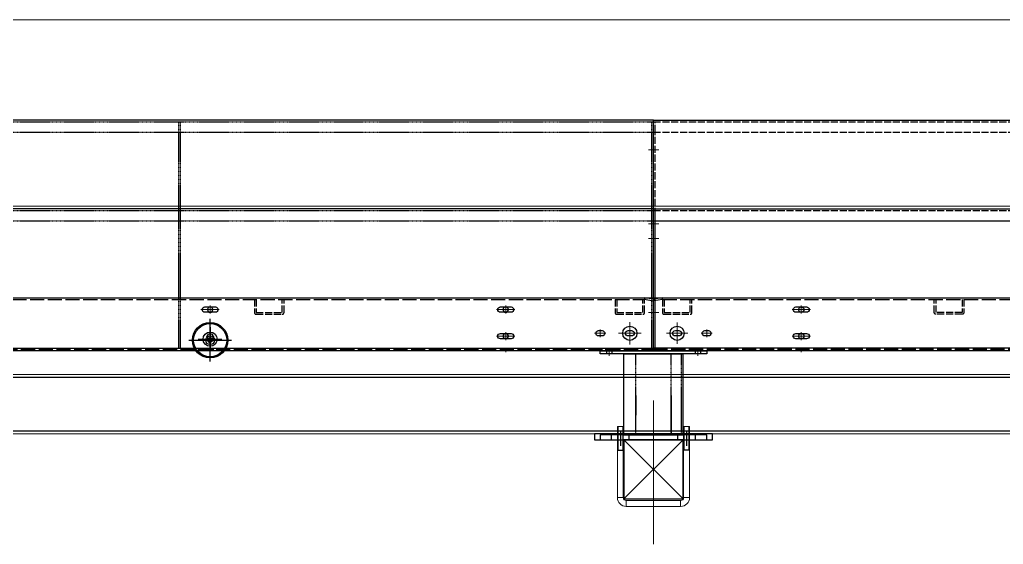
# Model space of a CAD drawing. Header units: millimetres. Extents: x 845401 to 948039, y 511594 to 550263.
# Drawn here: x 916135 to 917799, y 523291 to 524178 of the extents above; entities that cross this region are included whole.
import ezdxf

# ---------------------------------------------------------------- set-up
doc = ezdxf.new("R2010")
doc.units = ezdxf.units.MM
for name, pattern in [('ACAD_ISO02W100', [15, 12, -3]), ('CENTER', [0]), ('CENTER2', [28.575, 19.05, -3.175, 3.175, -3.175]), ('DASHED', [0.75, 0.5, -0.25]), ('HIDDEN', [0.375, 0.25, -0.125])]:
    doc.linetypes.add(name, pattern=pattern)
for name, color, linetype in [('3中心线层', 1, 'CENTER'), ('4虚线层', 6, 'DASHED'), ('CENTER', 6, 'CENTER'), ('PT', 32, 'Continuous'), ('虚线', 4, 'ACAD_ISO02W100'), ('虚线M', 4, 'ACAD_ISO02W100')]:
    doc.layers.add(name, color=color, linetype=linetype)
for name, color, linetype, lineweight in [('A-剖-0.10mm.......SECT-L01', 255, 'Continuous', 18), ('中心线', 1, 'CENTER', 9), ('粗实线', 7, 'Continuous', 30), ('虚线层', 6, 'HIDDEN', 15)]:
    doc.layers.add(name, color=color, linetype=linetype, lineweight=lineweight)

# ---------------------------------------------------------------- blocks, each defined once
blk = doc.blocks.new('G$C8F3F12F6')
at = {"color": 4}
for p, q in [((0, 95), (6000, 95)), ((6000, 5), (0, 5))]:
    blk.add_line(p, q, dxfattribs=at)
at = {"layer": 'A-剖-0.10mm.......SECT-L01'}
for p, q in [((0, 100), (6000, 100)), ((6000, 0), (0, 0))]:
    blk.add_line(p, q, dxfattribs=at)
blk = doc.blocks.new('G$CC1DD54AD')
at = {"color": 7}
for p, q in [((150, 166.8, 12.4), (50, 66.8, 12.4)), ((50, 166.8, 12.4), (150, 66.8, 12.4))]:
    blk.add_line(p, q, dxfattribs=at)
at = {"color": 7, "elevation": 12.4}
for points in [[(0, 166.8), (200, 166.8), (200, 176.8), (0, 176.8)], [(50, 66.8), (150, 66.8), (150, 166.8), (50, 166.8)]]:
    blk.add_lwpolyline(points, close=True, dxfattribs=at)
at = {"layer": '中心线'}
blk.add_line((100, 232.9, 12.4), (100, -10, 12.4), dxfattribs=at)
blk = doc.blocks.new('G$C4694B0BE')
for p, q in [((40, 18.4), (40, 155.4)), ((40, 155.4), (140, 155.4)), ((140, 18.4), (140, 155.4)), ((40, 18.4), (140, 18.4))]:
    blk.add_line(p, q)
at = {"color": 1}
for p, q in [((34, 24.4), (34, 0)), ((146, 24.4), (146, 0))]:
    blk.add_line(p, q, dxfattribs=at)
at = {"color": 0, "elevation": 0}
blk.add_lwpolyline([(0, 155.4), (0, 160.4), (180, 160.4), (180, 155.4)], close=True, dxfattribs=at)
at = {"layer": '3中心线层'}
for p, q in [((60, 84.9), (60, 51.9)), ((120, 84.9), (120, 18.4))]:
    blk.add_line(p, q, dxfattribs=at)
at = {"layer": '4虚线层'}
for p, q in [((60, 18.4), (60, 155.4)), ((120, 18.4), (120, 155.4)), ((137.5, 18.4), (137.5, 155.4))]:
    blk.add_line(p, q, dxfattribs=at)
at = {"layer": '中心线', "color": 1}
for p, q in [((15, 163.4), (15, 152.4)), ((165, 163.4), (165, 152.4))]:
    blk.add_line(p, q, dxfattribs=at)
at = {"layer": '粗实线'}
blk.add_lwpolyline([(180, 18.4), (0, 18.4), (0, 10.4), (180, 10.4)], close=True, dxfattribs=at)
at = {"layer": '虚线M', "color": 4}
for p, q in [((10.5, 160.4), (10.5, 155.4)), ((19.5, 160.4), (19.5, 155.4)), ((160.5, 160.4), (160.5, 155.4)), ((169.5, 160.4), (169.5, 155.4))]:
    blk.add_line(p, q, dxfattribs=at)
at = {"layer": '虚线M'}
for p, q in [((19, 10.4), (19, 18.4)), ((49, 10.4), (49, 18.4)), ((131, 10.4), (131, 18.4)), ((161, 10.4), (161, 18.4))]:
    blk.add_line(p, q, dxfattribs=at)
blk = doc.blocks.new('G$C0D0D5B5F')
at = {"color": 7, "linetype": 'Continuous', "lineweight": 15}
for p, q in [((107, 135), (15, 135)), ((0, 120), (0, 0)), ((10, 0), (10, 120)), ((15, 125), (107, 125)), ((112, 120), (112, 0)), ((122, 0), (122, 120)), ((0, 0), (10, 0)), ((0, 0), (10, 0)), ((122, 0), (112, 0))]:
    blk.add_line(p, q, dxfattribs=at)
at = {"color": 8, "linetype": 'Continuous', "lineweight": 15}
for p, q in [((15, 135), (15, 125)), ((107, 135), (107, 125)), ((0, 120), (10, 120)), ((122, 120), (112, 120))]:
    blk.add_line(p, q, dxfattribs=at)
for p, q in [((0, 40), (10, 40)), ((122, 40), (112, 40))]:
    blk.add_line(p, q)
at = {"color": 7, "linetype": 'Continuous', "lineweight": 15}
for centre, radius, start, end in [((15, 120), 15, 90, 180), ((107, 120), 15, 0, 90), ((15, 120), 5, 90, 180), ((107, 120), 5, 0, 90)]:
    blk.add_arc(centre, radius, start, end, dxfattribs=at)
at = {"layer": '虚线层'}
for p, q in [((1, 0), (1, 40)), ((9, 0), (9, 40)), ((113, 0), (113, 40)), ((121, 0), (121, 40))]:
    blk.add_line(p, q, dxfattribs=at)
blk = doc.blocks.new('A$C040F782D12')
for p, q in [((862828.4, -655715.1), (862866.9, -655715.1)), ((862828.4, -655715.1), (862828.4, -655715.1)), ((862863.9, -655718.1), (862831.4, -655718.1)), ((862865.4, -655752.1), (862865.4, -655719.6)), ((862868.4, -655716.6), (862868.4, -655755.1)), ((862868.4, -655755.1), (862868.4, -655755.1))]:
    blk.add_line(p, q)
for centre, radius, start, end in [((862831.4, -655715.1), 3, 180, 270), ((862863.9, -655719.6), 1.5, 0, 90), ((862866.9, -655716.6), 1.5, 0, 90), ((862868.4, -655752.1), 3, 180, 270)]:
    blk.add_arc(centre, radius, start, end)
blk = doc.blocks.new('A$C433C1705')
at = {"layer": '虚线', "ltscale": 5}
blk.add_blockref('A$C040F782D12', (-862828.4, 655755.1), dxfattribs=at)
blk = doc.blocks.new('GD9-15GHRTH')
at = {"layer": '中心线', "ltscale": 3}
for p, q in [((-9.5, 0), (9.5, 0)), ((0, 6.5), (0, -6.5))]:
    blk.add_line(p, q, dxfattribs=at)
at = {"layer": '粗实线'}
blk.add_lwpolyline([(-3, 4.5), (3, 4.5, -0.414214), (7.5, 0), (7.5, 0, -0.414214), (3, -4.5), (-3, -4.5, -0.414214), (-7.5, 0), (-7.5, 0, -0.414214)], format="xyb", close=True, dxfattribs=at)
blk = doc.blocks.new('A$C13691031')
at = {"layer": '虚线'}
for p, q in [((5, 40), (5, 18)), ((8, 40), (8, 18)), ((52, 18), (52, 40)), ((55, 18), (55, 40)), ((8, 18), (52, 18)), ((8, 15), (52, 15))]:
    blk.add_line(p, q, dxfattribs=at)
for centre, start, end in [((8, 18), 180, 270), ((52, 18), 270, 0)]:
    blk.add_arc(centre, 3, start, end, dxfattribs=at)
blk = doc.blocks.new('G$C93B904BA')
at = {"color": 1, "linetype": 'CENTER', "lineweight": -2, "ltscale": 3}
for p, q in [((-7, 0), (7, 0)), ((0, 7), (0, -7))]:
    blk.add_line(p, q, dxfattribs=at)
at = {"color": 0, "linetype": 'ByBlock', "lineweight": -2}
blk.add_circle((0, 0), 5, dxfattribs=at)
blk = doc.blocks.new('G$C56B2856F')
at = {"linetype": 'ByBlock', "lineweight": -2}
h = blk.add_hatch(dxfattribs=at)
h.set_pattern_fill('ANSI31', color=0, scale=0.2, style=0)
h.set_pattern_definition([(45, (-3782.49265, -49905.5814), (-0.449012806, 0.449012806), [])])
h.paths.add_polyline_path([(4.25, 0), (0, 0), (0, -4.25, 0.4142136)])
at = {"color": 1, "linetype": 'CENTER', "lineweight": -2, "ltscale": 3}
for p, q in [((-6.25, 0), (6.25, 0)), ((0, 6.25), (0, -6.25))]:
    blk.add_line(p, q, dxfattribs=at)
at = {"color": 0, "linetype": 'ByBlock', "lineweight": -2}
blk.add_circle((0, 0), 4.25, dxfattribs=at)
blk = doc.blocks.new('A$C055B7571')
at = {"color": 0, "linetype": 'ByBlock', "lineweight": -2}
for p, q in [((745.5, 27), (745.5, 22)), ((754.5, 27), (754.5, 22))]:
    blk.add_line(p, q, dxfattribs=at)
at = {"layer": '中心线', "ltscale": 4}
for p, q in [((243.2, 72), (256.8, 72)), ((250, 65.2), (250, 78.8)), ((743.2, 72), (756.8, 72)), ((750, 65.2), (750, 78.8)), ((1243.2, 72), (1256.8, 72)), ((1250, 65.2), (1250, 78.8)), ((1743.2, 72), (1756.8, 72)), ((1750, 65.2), (1750, 78.8)), ((1943.2, 72), (1956.8, 72)), ((1950, 65.2), (1950, 78.8)), ((250, 20.2), (250, 33.8)), ((750, 20.2), (750, 33.8)), ((1250, 20.2), (1250, 33.8)), ((1750, 20.2), (1750, 33.8)), ((1950, 20.2), (1950, 33.8)), ((243.2, 27), (256.8, 27)), ((743.2, 27), (756.8, 27)), ((743.2, 22), (756.8, 22)), ((750, 15.2), (750, 28.8)), ((1243.2, 27), (1256.8, 27)), ((1743.2, 27), (1756.8, 27)), ((1943.2, 27), (1956.8, 27)), ((75, 0), (75, 7)), ((250, 0), (250, 7)), ((750, 0), (750, 7)), ((1250, 0), (1250, 7)), ((1750, 0), (1750, 7)), ((1850, 0), (1850, 7)), ((2000, 0), (2000, 7))]:
    blk.add_line(p, q, dxfattribs=at)
at = {"layer": '粗实线'}
for p, q in [((2360, 92), (0, 92)), ((0, 2), (0, 92)), ((2360, 7), (2360, 92)), ((2110, 37), (2185, 37)), ((2095, 7), (2095, 22)), ((2200, 22), (2200, 7)), ((0, 2), (2090, 2)), ((2205, 2), (2355, 2))]:
    blk.add_line(p, q, dxfattribs=at)
for centre in [(250, 72), (750, 72), (1250, 72), (1750, 72), (1950, 72), (250, 27), (1250, 27), (1750, 27), (1950, 27)]:
    blk.add_circle(centre, 4.5, dxfattribs=at)
for centre, radius, start, end in [((2110, 22), 15, 90, 180), ((2185, 22), 15, 0, 90), ((750, 27), 4.5, 0, 180), ((750, 22), 4.5, 180, 0), ((2090, 7), 5, 270, 0), ((2205, 7), 5, 180, 270), ((2355, 7), 5, 270, 0)]:
    blk.add_arc(centre, radius, start, end, dxfattribs=at)
at = {"layer": '虚线', "color": 4, "ltscale": 2}
for p, q in [((0.2, 89.4), (15, 92)), ((0.2, 89.4), (0.7, 86.4)), ((0.7, 86.4), (15.3, 89)), ((15, 92), (15.3, 89)), ((2344.7, 89), (15.3, 89)), ((2345, 92), (2344.7, 89)), ((2359.3, 86.4), (2344.7, 89)), ((2359.8, 89.4), (2345, 92)), ((2359.8, 89.4), (2359.3, 86.4)), ((2060, 5), (0, 5)), ((2060, 5), (2060, 2))]:
    blk.add_line(p, q, dxfattribs=at)
at = {"layer": '虚线'}
for p, q in [((69.2, 2), (69.2, 5)), ((80.7, 2), (80.7, 5)), ((244.2, 2), (244.2, 5)), ((255.7, 2), (255.7, 5)), ((744.2, 2), (744.2, 5)), ((755.7, 2), (755.7, 5)), ((1244.2, 2), (1244.2, 5)), ((1255.7, 2), (1255.7, 5)), ((1744.2, 2), (1744.2, 5)), ((1755.7, 2), (1755.7, 5)), ((1844.2, 2), (1844.2, 5)), ((1855.7, 2), (1855.7, 5)), ((1994.2, 2), (1994.2, 5)), ((2005.7, 2), (2005.7, 5))]:
    blk.add_line(p, q, dxfattribs=at)
at = {"color": 0, "linetype": 'ByBlock', "lineweight": -2}
for name, p in [('G$C56B2856F', (2050, 72)), ('G$C56B2856F', (2190, 72)), ('G$C93B904BA', (2290, 72)), ('G$C56B2856F', (2330, 72)), ('G$C93B904BA', (2080, 27)), ('G$C56B2856F', (2050, 22)), ('G$C56B2856F', (2330, 22))]:
    blk.add_blockref(name, p, dxfattribs=at)
at = {"color": 2, "extrusion": (0, 0, -1), "zscale": -1}
for p in [(-40, 32), (-90, 32)]:
    blk.add_blockref('GD9-15GHRTH', p, dxfattribs=at)
at = {"layer": '虚线', "ltscale": 2, "extrusion": (0, 0, -1), "zscale": -1}
for p in [(-70, 49), (-680, 49), (-1330, 49), (-1930, 49)]:
    blk.add_blockref('A$C13691031', p, dxfattribs=at)
at = {"layer": '虚线', "ltscale": 2}
blk.add_blockref('A$C433C1705', (2305, 49), dxfattribs=at)
blk = doc.blocks.new('A$C12C21AB3')
at = {"color": 0, "linetype": 'ByBlock', "lineweight": -2}
blk.add_blockref('A$C055B7571', (0, 43), dxfattribs=at)
blk = doc.blocks.new('A$C336E2CC2')
for radius in [28, 7.5, 3.5]:
    blk.add_circle((36, 36), radius)
at = {"color": 6}
blk.add_arc((36, 36), 4, 0, 270, dxfattribs=at)
at = {"layer": 'CENTER', "color": 1, "linetype": 'CENTER2', "ltscale": 25}
for p, q in [((36, 0), (36, 71.9)), ((0, 36), (71.9, 36))]:
    blk.add_line(p, q, dxfattribs=at)
at = {"layer": '粗实线', "color": 3}
blk.add_circle((36, 36), 30, dxfattribs=at)
blk = doc.blocks.new('GZSF23SWW2')
at = {"layer": '中心线', "ltscale": 3}
for p, q in [((-12.5, 0), (18.5, 0)), ((3, -6.5), (3, 6.5))]:
    blk.add_line(p, q, dxfattribs=at)
at = {"layer": '粗实线'}
blk.add_lwpolyline([(-6, 4.5), (12, 4.5, -0.414214), (16.5, 0), (16.5, 0, -0.414214), (12, -4.5), (-6, -4.5, -0.414214), (-10.5, 0), (-10.5, 0, -0.414214)], format="xyb", close=True, dxfattribs=at)
blk = doc.blocks.new('A$C3A2723E2')
at = {"color": 1, "linetype": 'CENTER', "lineweight": -2, "ltscale": 5}
for p, q in [((1756.4, 40, -0.1), (1756.4, 0, -0.1)), ((1736.4, 20, -0.1), (1776.4, 20, -0.1))]:
    blk.add_line(p, q, dxfattribs=at)
at = {"color": 0, "linetype": 'ByBlock', "lineweight": -2}
blk.add_circle((1756.4, 20, -0.1), 12, dxfattribs=at)
at = {"layer": '中心线'}
for p, q in [((2512.9, 340, -0.1), (2497.9, 340, -0.1)), ((2512.9, 215, -0.1), (2497.9, 215, -0.1)), ((2512.9, 90, -0.1), (2497.9, 90, -0.1)), ((2466.4, 48.9, -0.1), (2466.4, 11.1, -0.1)), ((2485.4, 30, -0.1), (2447.5, 30, -0.1))]:
    blk.add_line(p, q, dxfattribs=at)
at = {"layer": '粗实线', "elevation": -0.1}
blk.add_lwpolyline([(486.4, 5), (2506.4, 5), (2506.4, 390), (6.4, 390)], dxfattribs=at)
at = {"layer": '粗实线'}
blk.add_circle((2466.4, 30, -0.1), 12, dxfattribs=at)
at = {"layer": '虚线', "color": 4, "linetype": 'DASHED'}
for p, q in [((6.4, 387.5, -0.1), (2506.4, 387.5, -0.1)), ((1703.4, 370, -0.1), (1703.4, 387.5, -0.1)), ((1706.4, 370, -0.1), (1706.4, 387.5, -0.1)), ((2503.4, 370, -0.1), (2503.4, 387.5, -0.1)), ((6.4, 370, -0.1), (2506.4, 370, -0.1)), ((1703.4, 5, -0.1), (1703.4, 370, -0.1)), ((1706.4, 5, -0.1), (1706.4, 370, -0.1)), ((2503.4, 5, -0.1), (2503.4, 370, -0.1))]:
    blk.add_line(p, q, dxfattribs=at)
for p in [(1753.4, 70, -0.1), (2253.4, 70, -0.1), (2253.4, 25, -0.1)]:
    blk.add_blockref('GZSF23SWW2', p)
blk = doc.blocks.new('A$C62C00A34')
at = {"color": 1, "linetype": 'CENTER', "lineweight": -2, "ltscale": 5}
for p, q in [((1756.4, 40, -0.1), (1756.4, 0, -0.1)), ((1736.4, 20, -0.1), (1776.4, 20, -0.1))]:
    blk.add_line(p, q, dxfattribs=at)
at = {"color": 0, "linetype": 'ByBlock', "lineweight": -2}
blk.add_circle((1756.4, 20, -0.1), 12, dxfattribs=at)
at = {"layer": '中心线'}
for p, q in [((2512.9, 190, -0.1), (2497.9, 190, -0.1)), ((2512.9, 65, -0.1), (2497.9, 65, -0.1)), ((2466.4, 48.9, -0.1), (2466.4, 11.1, -0.1)), ((2485.4, 30, -0.1), (2447.5, 30, -0.1))]:
    blk.add_line(p, q, dxfattribs=at)
at = {"layer": '粗实线', "elevation": -0.1}
blk.add_lwpolyline([(486.4, 5), (2506.4, 5), (2506.4, 240), (6.4, 240)], dxfattribs=at)
at = {"layer": '粗实线'}
blk.add_circle((2466.4, 30, -0.1), 12, dxfattribs=at)
at = {"layer": '虚线', "color": 4, "linetype": 'DASHED'}
for p, q in [((6.4, 237.5, -0.1), (2506.4, 237.5, -0.1)), ((1703.4, 220, -0.1), (1703.4, 237.5, -0.1)), ((1706.4, 220, -0.1), (1706.4, 237.5, -0.1)), ((2503.4, 220, -0.1), (2503.4, 237.5, -0.1)), ((6.4, 220, -0.1), (2506.4, 220, -0.1)), ((1703.4, 5, -0.1), (1703.4, 220, -0.1)), ((1706.4, 5, -0.1), (1706.4, 220, -0.1)), ((2503.4, 5, -0.1), (2503.4, 220, -0.1))]:
    blk.add_line(p, q, dxfattribs=at)
for p in [(1753.4, 70, -0.1), (2253.4, 70, -0.1), (2253.4, 25, -0.1)]:
    blk.add_blockref('GZSF23SWW2', p)
blk = doc.blocks.new('A$C78D30354')
for name in ['A$C3A2723E2', 'A$C62C00A34']:
    blk.add_blockref(name, (33.6, 35))
at = {"color": 0, "linetype": 'ByBlock', "lineweight": -2, "xscale": -1}
blk.add_blockref('A$C12C21AB3', (2540, -10, -0.1), dxfattribs=at)
at = {"color": 0, "linetype": 'ByBlock', "lineweight": -2}
blk.add_blockref('A$C336E2CC2', (1754, 17.2, -0.1), dxfattribs=at)
blk = doc.blocks.new('A$Cbf8b4d7f')
at = {"layer": '中心线', "ltscale": 4}
for p, q in [((243.2, 72), (256.8, 72)), ((250, 65.2), (250, 78.8)), ((250, 20.2), (250, 33.8)), ((243.2, 27), (256.8, 27)), ((75, 0), (75, 6)), ((250, 0), (250, 6))]:
    blk.add_line(p, q, dxfattribs=at)
at = {"layer": '粗实线'}
for p, q in [((0, 92), (2210, 92)), ((0, 2), (0, 92)), ((2210, 2), (0, 2))]:
    blk.add_line(p, q, dxfattribs=at)
for centre in [(250, 72), (250, 27)]:
    blk.add_circle(centre, 4.5, dxfattribs=at)
at = {"layer": '虚线', "color": 4, "ltscale": 2}
for p, q in [((15, 92), (0.2, 89.4)), ((0.2, 89.4), (0.9, 86.5)), ((15.3, 89), (0.9, 86.5)), ((15.3, 89), (15, 92)), ((15.3, 89), (2194.7, 89)), ((0, 5), (2210, 5)), ((69.2, 2), (69.2, 5)), ((80.7, 2), (80.7, 5)), ((244.2, 2), (244.2, 5)), ((255.7, 2), (255.7, 5))]:
    blk.add_line(p, q, dxfattribs=at)
at = {"color": 2}
for p in [(40, 32), (90, 32)]:
    blk.add_blockref('GD9-15GHRTH', p, dxfattribs=at)
at = {"layer": '虚线', "ltscale": 2}
blk.add_blockref('A$C13691031', (10, 49), dxfattribs=at)
at = {"layer": '虚线', "ltscale": 2, "xscale": -1}
blk.add_blockref('A$C13691031', (530, 49), dxfattribs=at)
blk = doc.blocks.new('A$C8ff1e2da')
at = {"color": 4, "linetype": 'DASHED'}
blk.add_line((6, 362.4, 29), (6, 387, 29), dxfattribs=at)
blk.add_line((6, 362.4, 29), (6, 387, 29), dxfattribs=at)
at = {"layer": '中心线'}
for p, q in [((0, 340, 29), (15, 340, 29)), ((0, 215, 29), (15, 215, 29)), ((0, 90, 29), (15, 90, 29)), ((46, 48, 29), (46, 12, 29)), ((64, 30, 29), (28, 30, 29))]:
    blk.add_line(p, q, dxfattribs=at)
at = {"layer": '粗实线'}
blk.add_line((6, 5, 29), (6, 362.4, 29), dxfattribs=at)
at = {"layer": '粗实线', "elevation": 29}
blk.add_lwpolyline([(2096, 5), (6, 5), (6, 390), (2216, 390)], dxfattribs=at)
at = {"layer": '粗实线'}
blk.add_circle((46, 30, 29), 12, dxfattribs=at)
at = {"layer": '虚线'}
for p, q in [((6, 387.5, 29), (2216, 387.5, 29)), ((9, 370, 29), (9, 387.5, 29)), ((6, 370, 29), (2216, 370, 29)), ((9, 5, 29), (9, 370, 29))]:
    blk.add_line(p, q, dxfattribs=at)
for p in [(253, 70, 29), (253, 25, 29)]:
    blk.add_blockref('GZSF23SWW2', p)
blk = doc.blocks.new('A$Caaa92df9')
at = {"color": 4, "linetype": 'DASHED'}
blk.add_line((6, 212.4, 29), (6, 237, 29), dxfattribs=at)
blk.add_line((6, 212.4, 29), (6, 237, 29), dxfattribs=at)
at = {"layer": '中心线'}
for p, q in [((0, 190, 29), (15, 190, 29)), ((0, 65, 29), (15, 65, 29)), ((46, 48, 29), (46, 12, 29)), ((64, 30, 29), (28, 30, 29))]:
    blk.add_line(p, q, dxfattribs=at)
at = {"layer": '粗实线'}
for p, q in [((6, 220, 29), (2216, 220, 29)), ((9, 5, 29), (9, 220, 29)), ((6, 5, 29), (6, 212.4, 29))]:
    blk.add_line(p, q, dxfattribs=at)
at = {"layer": '粗实线', "elevation": 29}
blk.add_lwpolyline([(2096, 5), (6, 5), (6, 240), (2216, 240)], dxfattribs=at)
at = {"layer": '粗实线'}
blk.add_circle((46, 30, 29), 12, dxfattribs=at)
at = {"layer": '虚线'}
for p, q in [((6, 237.5, 29), (2216, 237.5, 29)), ((9, 220, 29), (9, 237.5, 29))]:
    blk.add_line(p, q, dxfattribs=at)
for p in [(253, 70, 29), (253, 25, 29)]:
    blk.add_blockref('GZSF23SWW2', p)

msp = doc.modelspace()

# ---------------------------------------------------------------- linework, layer by layer
msp.add_line((914707.6, 523707.6, 29), (919472.6, 523707.6, 29))
at = {"layer": 'A-剖-0.10mm.......SECT-L01', "color": 2}
msp.add_lwpolyline([(914490.1, 524177.6), (921065.1, 524177.6), (921065.1, 523862.6), (914490.1, 523862.6)], close=True, dxfattribs=at)

# ---------------------------------------------------------------- block references
for name, p in [('A$C78D30354', (914667.6, 523582.6, 29.1)), ('G$C4694B0BE', (917117.6, 523457.2, 29)), ('G$CC1DD54AD', (917107.6, 523300.8, 16.5))]:
    msp.add_blockref(name, p)
at = {"xscale": -1, "rotation": 180}
msp.add_blockref('G$C0D0D5B5F', (917146.6, 523489.8, 29), dxfattribs=at)
at = {"layer": 'A-剖-0.10mm.......SECT-L01'}
for name, p in [('A$C8ff1e2da', (917201.6, 523617.6)), ('A$Caaa92df9', (917201.6, 523617.6)), ('A$Cbf8b4d7f', (917207.6, 523615.6, 29))]:
    msp.add_blockref(name, p, dxfattribs=at)
at = {"layer": 'PT', "color": 2, "xscale": -1}
msp.add_blockref('G$C8F3F12F6', (920170.3, 523477.8, 29), dxfattribs=at)

doc.saveas('drawing.dxf')
